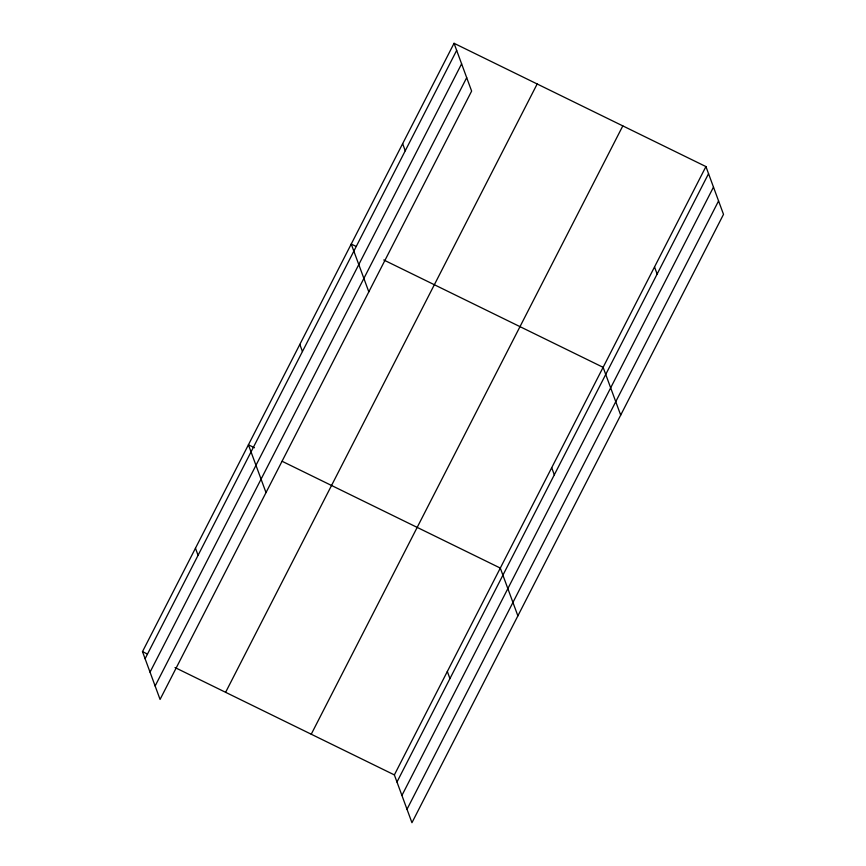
<?xml version="1.0" encoding="UTF-8"?>
<svg xmlns="http://www.w3.org/2000/svg" width="866" height="866" viewBox="0 0 866 866"><rect width="100%" height="100%" fill="white"/><g stroke="black" fill="none" stroke-linecap="round" stroke-linejoin="round"><path stroke-width="1.3" d="M454.055 43.3L471.634 91.092L160.069 699.425L142.489 651.633L454.055 43.3L705.931 166.575L723.511 214.367L411.945 822.7L394.366 774.908L175.008 667.545M145.098 658.734L456.663 50.401M150.035 672.157L461.61 63.835M155.133 685.991L466.698 77.669M225.604 692.313L537.169 83.98M311.24 734.227L622.816 125.895M394.366 774.908L705.931 166.575M396.974 782.02L708.55 173.687M401.921 795.443L713.487 187.11M407.009 809.277L718.574 200.944M356.056 246.409L351.239 244.05L368.819 291.842M383.757 259.973L603.115 367.325L620.695 415.117M254.442 447.744L248.423 444.799L266.003 492.592M282.154 461.307L500.299 568.074L517.879 615.867M142.489 651.633L147.307 653.992M654.523 266.955L657.132 274.057M551.707 467.705L554.316 474.806M402.647 143.669L405.256 150.781M447.332 671.496L449.941 678.598M299.831 344.419L302.44 351.531M195.456 548.21L198.065 555.322"/></g></svg>
